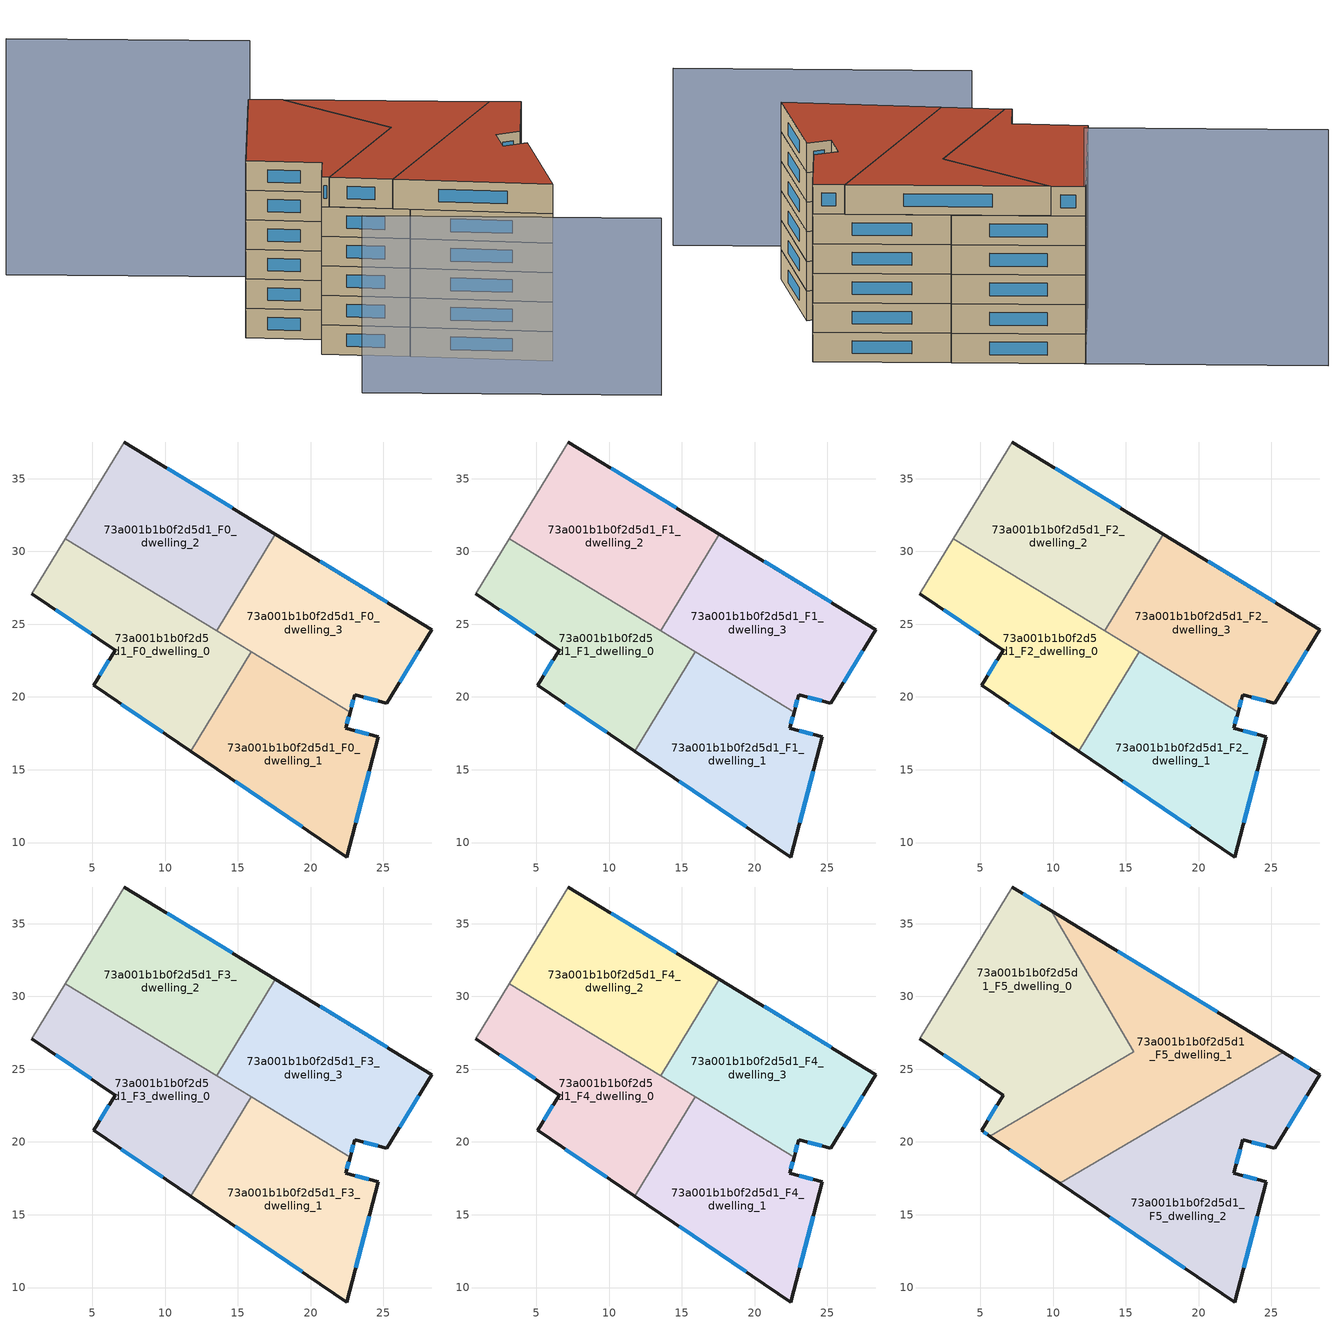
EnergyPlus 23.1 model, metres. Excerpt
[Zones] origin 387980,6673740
73a001b1b0f2d5d1_F0_dwelling_0
 floor ground (EU_floor_Construction): 15.91,23.1 11.75,16.28 5.08,20.79 6.56,23.22 0.84,27.1 3.15,30.89 z0
 wall outside (EU_wall_Construction): 0.84,27.1 6.56,23.22 5.08,20.79 11.75,16.28 z0:3
 wall adiabatic (EU_wall_Construction): 3.15,30.89 0.84,27.1 z0:3
 wall to 73a001b1b0f2d5d1_F0_dwelling_1 (EU_wall_Construction): 11.75,16.28 15.91,23.1 z0:3
 wall to 73a001b1b0f2d5d1_F0_dwelling_2 (EU_wall_Construction): 13.54,24.55 3.15,30.89 z0:3
 wall to 73a001b1b0f2d5d1_F0_dwelling_3 (EU_wall_Construction): 15.91,23.1 13.54,24.55 z0:3
 window (EU_Window_Construction): 6.99,19.5 9.84,17.57 / 6.14,22.53 5.51,21.49 / 2.47,25.99 4.93,24.33 z0.86:2.14
73a001b1b0f2d5d1_F0_dwelling_1
 floor ground (EU_floor_Construction): 22.71,18.96 22.42,17.85 24.64,17.27 22.48,9 11.75,16.28 15.91,23.1 z0
 wall outside (EU_wall_Construction): 11.75,16.28 22.48,9 24.64,17.27 22.42,17.85 22.71,18.96 z0:3
 wall to 73a001b1b0f2d5d1_F0_dwelling_3 (EU_wall_Construction): 22.71,18.96 15.91,23.1 z0:3
 window (EU_Window_Construction): 24,17.44 23.05,17.69 / 23.1,11.37 24.02,14.91 / 14.81,14.2 19.41,11.08 / 22.5,18.17 22.62,18.64 z0.86:2.14
73a001b1b0f2d5d1_F0_dwelling_2
 floor ground (EU_floor_Construction): 17.58,31.18 13.54,24.55 3.15,30.89 7.19,37.52 z0
 wall outside (EU_wall_Construction): 17.58,31.18 7.19,37.52 z0:3
 wall to 73a001b1b0f2d5d1_F0_dwelling_3 (EU_wall_Construction): 13.54,24.55 17.58,31.18 z0:3
 wall adiabatic (EU_wall_Construction): 7.19,37.52 3.15,30.89 z0:3
 window (EU_Window_Construction): 14.61,32.99 10.16,35.71 z0.86:2.14
73a001b1b0f2d5d1_F0_dwelling_3
 floor ground (EU_floor_Construction): 28.33,24.63 25.24,19.58 23.02,20.16 22.71,18.96 13.54,24.55 17.58,31.18 z0
 wall outside (EU_wall_Construction): 22.71,18.96 23.02,20.16 25.24,19.58 28.33,24.63 17.58,31.18 z0:3
 window (EU_Window_Construction): 23.66,20 24.61,19.75 / 22.8,19.31 22.93,19.82 / 25.26,26.5 20.65,29.31 / 26.12,21.02 27.45,23.19 z0.86:2.14
73a001b1b0f2d5d1_F1_dwelling_0
 floor to 73a001b1b0f2d5d1_F0_dwelling_0 (EU_floor_Construction): 15.91,23.1 11.75,16.28 5.08,20.79 6.56,23.22 0.84,27.1 3.15,30.89 z3
 wall outside (EU_wall_Construction): 0.84,27.1 6.56,23.22 5.08,20.79 11.75,16.28 z3:6
 wall adiabatic (EU_wall_Construction): 3.15,30.89 0.84,27.1 z3:6
 wall to 73a001b1b0f2d5d1_F1_dwelling_1 (EU_wall_Construction): 11.75,16.28 15.91,23.1 z3:6
 wall to 73a001b1b0f2d5d1_F1_dwelling_2 (EU_wall_Construction): 13.54,24.55 3.15,30.89 z3:6
 wall to 73a001b1b0f2d5d1_F1_dwelling_3 (EU_wall_Construction): 15.91,23.1 13.54,24.55 z3:6
 window (EU_Window_Construction): 6.99,19.5 9.84,17.57 / 6.14,22.53 5.51,21.49 / 2.47,25.99 4.93,24.33 z3.86:5.14
73a001b1b0f2d5d1_F1_dwelling_1
 floor to 73a001b1b0f2d5d1_F0_dwelling_1 (EU_floor_Construction): 22.71,18.96 22.42,17.85 24.64,17.27 22.48,9 11.75,16.28 15.91,23.1 z3
 wall outside (EU_wall_Construction): 11.75,16.28 22.48,9 24.64,17.27 22.42,17.85 22.71,18.96 z3:6
 wall to 73a001b1b0f2d5d1_F1_dwelling_3 (EU_wall_Construction): 22.71,18.96 15.91,23.1 z3:6
 window (EU_Window_Construction): 24,17.44 23.05,17.69 / 23.1,11.37 24.02,14.91 / 14.81,14.2 19.41,11.08 / 22.5,18.17 22.62,18.64 z3.86:5.14
73a001b1b0f2d5d1_F1_dwelling_2
 floor to 73a001b1b0f2d5d1_F0_dwelling_2 (EU_floor_Construction): 17.58,31.18 13.54,24.55 3.15,30.89 7.19,37.52 z3
 wall outside (EU_wall_Construction): 17.58,31.18 7.19,37.52 z3:6
 wall to 73a001b1b0f2d5d1_F1_dwelling_3 (EU_wall_Construction): 13.54,24.55 17.58,31.18 z3:6
 wall adiabatic (EU_wall_Construction): 7.19,37.52 3.15,30.89 z3:6
 window (EU_Window_Construction): 14.61,32.99 10.16,35.71 z3.86:5.14
73a001b1b0f2d5d1_F1_dwelling_3
 floor to 73a001b1b0f2d5d1_F0_dwelling_3 (EU_floor_Construction): 28.33,24.63 25.24,19.58 23.02,20.16 22.71,18.96 13.54,24.55 17.58,31.18 z3
 wall outside (EU_wall_Construction): 22.71,18.96 23.02,20.16 25.24,19.58 28.33,24.63 17.58,31.18 z3:6
 window (EU_Window_Construction): 23.66,20 24.61,19.75 / 22.8,19.31 22.93,19.82 / 25.26,26.5 20.65,29.31 / 26.12,21.02 27.45,23.19 z3.86:5.14
73a001b1b0f2d5d1_F2_dwelling_0
 floor to 73a001b1b0f2d5d1_F1_dwelling_0 (EU_floor_Construction): 15.91,23.1 11.75,16.28 5.08,20.79 6.56,23.22 0.84,27.1 3.15,30.89 z6
 wall outside (EU_wall_Construction): 0.84,27.1 6.56,23.22 5.08,20.79 11.75,16.28 z6:9
 wall adiabatic (EU_wall_Construction): 3.15,30.89 0.84,27.1 z6:9
 wall to 73a001b1b0f2d5d1_F2_dwelling_1 (EU_wall_Construction): 11.75,16.28 15.91,23.1 z6:9
 wall to 73a001b1b0f2d5d1_F2_dwelling_2 (EU_wall_Construction): 13.54,24.55 3.15,30.89 z6:9
 wall to 73a001b1b0f2d5d1_F2_dwelling_3 (EU_wall_Construction): 15.91,23.1 13.54,24.55 z6:9
 window (EU_Window_Construction): 6.99,19.5 9.84,17.57 / 6.14,22.53 5.51,21.49 / 2.47,25.99 4.93,24.33 z6.86:8.14
73a001b1b0f2d5d1_F2_dwelling_1
 floor to 73a001b1b0f2d5d1_F1_dwelling_1 (EU_floor_Construction): 22.71,18.96 22.42,17.85 24.64,17.27 22.48,9 11.75,16.28 15.91,23.1 z6
 wall outside (EU_wall_Construction): 11.75,16.28 22.48,9 24.64,17.27 22.42,17.85 22.71,18.96 z6:9
 wall to 73a001b1b0f2d5d1_F2_dwelling_3 (EU_wall_Construction): 22.71,18.96 15.91,23.1 z6:9
 window (EU_Window_Construction): 24,17.44 23.05,17.69 / 23.1,11.37 24.02,14.91 / 14.81,14.2 19.41,11.08 / 22.5,18.17 22.62,18.64 z6.86:8.14
73a001b1b0f2d5d1_F2_dwelling_2
 floor to 73a001b1b0f2d5d1_F1_dwelling_2 (EU_floor_Construction): 17.58,31.18 13.54,24.55 3.15,30.89 7.19,37.52 z6
 wall outside (EU_wall_Construction): 17.58,31.18 7.19,37.52 z6:9
 wall to 73a001b1b0f2d5d1_F2_dwelling_3 (EU_wall_Construction): 13.54,24.55 17.58,31.18 z6:9
 wall adiabatic (EU_wall_Construction): 7.19,37.52 3.15,30.89 z6:9
 window (EU_Window_Construction): 14.61,32.99 10.16,35.71 z6.86:8.14
73a001b1b0f2d5d1_F2_dwelling_3
 floor to 73a001b1b0f2d5d1_F1_dwelling_3 (EU_floor_Construction): 28.33,24.63 25.24,19.58 23.02,20.16 22.71,18.96 13.54,24.55 17.58,31.18 z6
 wall outside (EU_wall_Construction): 22.71,18.96 23.02,20.16 25.24,19.58 28.33,24.63 17.58,31.18 z6:9
 window (EU_Window_Construction): 23.66,20 24.61,19.75 / 22.8,19.31 22.93,19.82 / 25.26,26.5 20.65,29.31 / 26.12,21.02 27.45,23.19 z6.86:8.14
73a001b1b0f2d5d1_F3_dwelling_0
 floor to 73a001b1b0f2d5d1_F2_dwelling_0 (EU_floor_Construction): 15.91,23.1 11.75,16.28 5.08,20.79 6.56,23.22 0.84,27.1 3.15,30.89 z9
 wall outside (EU_wall_Construction): 0.84,27.1 6.56,23.22 5.08,20.79 11.75,16.28 z9:12
 wall adiabatic (EU_wall_Construction): 3.15,30.89 0.84,27.1 z9:12
 wall to 73a001b1b0f2d5d1_F3_dwelling_1 (EU_wall_Construction): 11.75,16.28 15.91,23.1 z9:12
 wall to 73a001b1b0f2d5d1_F3_dwelling_2 (EU_wall_Construction): 13.54,24.55 3.15,30.89 z9:12
 wall to 73a001b1b0f2d5d1_F3_dwelling_3 (EU_wall_Construction): 15.91,23.1 13.54,24.55 z9:12
 window (EU_Window_Construction): 6.99,19.5 9.84,17.57 / 6.14,22.53 5.51,21.49 / 2.47,25.99 4.93,24.33 z9.86:11.14
73a001b1b0f2d5d1_F3_dwelling_1
 floor to 73a001b1b0f2d5d1_F2_dwelling_1 (EU_floor_Construction): 22.71,18.96 22.42,17.85 24.64,17.27 22.48,9 11.75,16.28 15.91,23.1 z9
 wall outside (EU_wall_Construction): 11.75,16.28 22.48,9 24.64,17.27 22.42,17.85 22.71,18.96 z9:12
 wall to 73a001b1b0f2d5d1_F3_dwelling_3 (EU_wall_Construction): 22.71,18.96 15.91,23.1 z9:12
 window (EU_Window_Construction): 24,17.44 23.05,17.69 / 23.1,11.37 24.02,14.91 / 14.81,14.2 19.41,11.08 / 22.5,18.17 22.62,18.64 z9.86:11.14
73a001b1b0f2d5d1_F3_dwelling_2
 floor to 73a001b1b0f2d5d1_F2_dwelling_2 (EU_floor_Construction): 17.58,31.18 13.54,24.55 3.15,30.89 7.19,37.52 z9
 wall outside (EU_wall_Construction): 17.58,31.18 7.19,37.52 z9:12
 wall to 73a001b1b0f2d5d1_F3_dwelling_3 (EU_wall_Construction): 13.54,24.55 17.58,31.18 z9:12
 wall adiabatic (EU_wall_Construction): 7.19,37.52 3.15,30.89 z9:12
 window (EU_Window_Construction): 14.61,32.99 10.16,35.71 z9.86:11.14
73a001b1b0f2d5d1_F3_dwelling_3
 floor to 73a001b1b0f2d5d1_F2_dwelling_3 (EU_floor_Construction): 28.33,24.63 25.24,19.58 23.02,20.16 22.71,18.96 13.54,24.55 17.58,31.18 z9
 wall outside (EU_wall_Construction): 22.71,18.96 23.02,20.16 25.24,19.58 28.33,24.63 17.58,31.18 z9:12
 window (EU_Window_Construction): 23.66,20 24.61,19.75 / 22.8,19.31 22.93,19.82 / 25.26,26.5 20.65,29.31 / 26.12,21.02 27.45,23.19 z9.86:11.14
73a001b1b0f2d5d1_F4_dwelling_0
 floor to 73a001b1b0f2d5d1_F3_dwelling_0 (EU_floor_Construction): 15.91,23.1 11.75,16.28 5.08,20.79 6.56,23.22 0.84,27.1 3.15,30.89 z12
 wall outside (EU_wall_Construction): 0.84,27.1 6.56,23.22 5.08,20.79 11.75,16.28 z12:15
 wall adiabatic (EU_wall_Construction): 3.15,30.89 0.84,27.1 z12:15
 wall to 73a001b1b0f2d5d1_F4_dwelling_1 (EU_wall_Construction): 11.75,16.28 15.91,23.1 z12:15
 wall to 73a001b1b0f2d5d1_F4_dwelling_2 (EU_wall_Construction): 13.54,24.55 3.15,30.89 z12:15
 wall to 73a001b1b0f2d5d1_F4_dwelling_3 (EU_wall_Construction): 15.91,23.1 13.54,24.55 z12:15
 window (EU_Window_Construction): 6.99,19.5 9.84,17.57 / 6.14,22.53 5.51,21.49 / 2.47,25.99 4.93,24.33 z12.86:14.14
73a001b1b0f2d5d1_F4_dwelling_1
 floor to 73a001b1b0f2d5d1_F3_dwelling_1 (EU_floor_Construction): 22.71,18.96 22.42,17.85 24.64,17.27 22.48,9 11.75,16.28 15.91,23.1 z12
 wall outside (EU_wall_Construction): 11.75,16.28 22.48,9 24.64,17.27 22.42,17.85 22.71,18.96 z12:15
 wall to 73a001b1b0f2d5d1_F4_dwelling_3 (EU_wall_Construction): 22.71,18.96 15.91,23.1 z12:15
 window (EU_Window_Construction): 24,17.44 23.05,17.69 / 23.1,11.37 24.02,14.91 / 14.81,14.2 19.41,11.08 / 22.5,18.17 22.62,18.64 z12.86:14.14
73a001b1b0f2d5d1_F4_dwelling_2
 floor to 73a001b1b0f2d5d1_F3_dwelling_2 (EU_floor_Construction): 17.58,31.18 13.54,24.55 3.15,30.89 7.19,37.52 z12
 wall outside (EU_wall_Construction): 17.58,31.18 7.19,37.52 z12:15
 wall to 73a001b1b0f2d5d1_F4_dwelling_3 (EU_wall_Construction): 13.54,24.55 17.58,31.18 z12:15
 wall adiabatic (EU_wall_Construction): 7.19,37.52 3.15,30.89 z12:15
 window (EU_Window_Construction): 14.61,32.99 10.16,35.71 z12.86:14.14
73a001b1b0f2d5d1_F4_dwelling_3
 floor to 73a001b1b0f2d5d1_F3_dwelling_3 (EU_floor_Construction): 28.33,24.63 25.24,19.58 23.02,20.16 22.71,18.96 13.54,24.55 17.58,31.18 z12
 wall outside (EU_wall_Construction): 22.71,18.96 23.02,20.16 25.24,19.58 28.33,24.63 17.58,31.18 z12:15
 window (EU_Window_Construction): 23.66,20 24.61,19.75 / 22.8,19.31 22.93,19.82 / 25.26,26.5 20.65,29.31 / 26.12,21.02 27.45,23.19 z12.86:14.14
73a001b1b0f2d5d1_F5_dwelling_0
 floor to 73a001b1b0f2d5d1_F4_dwelling_0 (EU_floor_Construction): 13.15,24.79 5.66,20.41 5.08,20.79 6.56,23.22 0.84,27.1 3.15,30.89 z15
 floor to 73a001b1b0f2d5d1_F4_dwelling_2 (EU_floor_Construction): 9.87,35.88 15.05,27.03 13.99,25.28 13.15,24.79 3.15,30.89 7.19,37.52 z15
 floor to 73a001b1b0f2d5d1_F4_dwelling_3 (EU_floor_Construction): 15.05,27.03 15.54,26.19 13.99,25.28 z15
 wall outside (EU_wall_Construction): 0.84,27.1 6.56,23.22 5.08,20.79 5.66,20.41 / 9.87,35.88 7.19,37.52 z15:18
 wall adiabatic (EU_wall_Construction): 7.19,37.52 0.84,27.1 z15:18
 wall to 73a001b1b0f2d5d1_F5_dwelling_1 (EU_wall_Construction): 5.66,20.41 15.54,26.19 9.87,35.88 z15:18
 window (EU_Window_Construction): 2.47,25.99 4.93,24.33 / 9.11,36.35 7.96,37.05 / 5.25,20.68 5.49,20.52 / 6.14,22.53 5.51,21.49 z15.86:17.14
 roof outside (EU_roof_Construction): 15.54,26.19 9.87,35.88 7.19,37.52 0.84,27.1 6.56,23.22 5.08,20.79 5.66,20.41 z18
73a001b1b0f2d5d1_F5_dwelling_1
 floor to 73a001b1b0f2d5d1_F4_dwelling_3 (EU_floor_Construction): 25.82,26.16 18.21,21.7 13.54,24.55 13.99,25.28 15.54,26.19 15.05,27.03 17.58,31.18 z15
 floor to 73a001b1b0f2d5d1_F4_dwelling_0 (EU_floor_Construction): 15.91,23.1 13.31,18.84 10.44,17.16 5.66,20.41 13.15,24.79 z15
 floor to 73a001b1b0f2d5d1_F4_dwelling_1 (EU_floor_Construction): 18.21,21.7 13.31,18.84 15.91,23.1 z15
 floor to 73a001b1b0f2d5d1_F4_dwelling_2 (EU_floor_Construction): 13.99,25.28 13.54,24.55 13.15,24.79 z15; 17.58,31.18 15.05,27.03 9.87,35.88 z15
 wall outside (EU_wall_Construction): 25.82,26.16 9.87,35.88 / 5.66,20.41 10.44,17.16 z15:18
 wall to 73a001b1b0f2d5d1_F5_dwelling_2 (EU_wall_Construction): 10.44,17.16 25.82,26.16 z15:18
 window (EU_Window_Construction): 21.27,28.94 14.43,33.1 / 7.02,19.48 9.08,18.09 z15.86:17.14
 roof outside (EU_roof_Construction): 25.82,26.16 9.87,35.88 15.54,26.19 5.66,20.41 10.44,17.16 z18
73a001b1b0f2d5d1_F5_dwelling_2
 floor to 73a001b1b0f2d5d1_F4_dwelling_1 (EU_floor_Construction): 22.71,18.96 22.42,17.85 24.64,17.27 22.48,9 11.75,16.28 13.31,18.84 18.21,21.7 z15
 floor to 73a001b1b0f2d5d1_F4_dwelling_3 (EU_floor_Construction): 28.33,24.63 25.24,19.58 23.02,20.16 22.71,18.96 18.21,21.7 25.82,26.16 z15
 floor to 73a001b1b0f2d5d1_F4_dwelling_0 (EU_floor_Construction): 13.31,18.84 11.75,16.28 10.44,17.16 z15
 wall outside (EU_wall_Construction): 10.44,17.16 22.48,9 24.64,17.27 22.42,17.85 23.02,20.16 25.24,19.58 28.33,24.63 25.82,26.16 z15:18
 window (EU_Window_Construction): 23.66,20 24.61,19.75 / 22.59,18.51 22.85,19.5 / 24,17.44 23.05,17.69 / 23.1,11.37 24.02,14.91 / 13.88,14.83 19.04,11.33 / 27.61,25.07 26.54,25.72 / 26.12,21.02 27.45,23.19 z15.86:17.14
 roof outside (EU_roof_Construction): 22.48,9 24.64,17.27 22.42,17.85 23.02,20.16 25.24,19.58 28.33,24.63 25.82,26.16 10.44,17.16 z18
shading: 4.34,12.25 27.48,-1.86 z0:18; -11.57,48.96 7.3,37.45 z0:24
[Building]
EU S2 Campaign: North Axis=0; Terrain=City; Solar Distribution=FullExterior
[Site:Location]
Helsinki-Vantaa.AP: Latitude=60.317; Longitude=24.963; Time Zone=2; Elevation=54.6
[SizingPeriod:WeatherFileDays]
AnnualSizingPeriod: Begin Month=1; Begin Day of Month=1; End Month=12; End Day of Month=31; Day of Week for Start Day=Monday; Use Weather File Daylight Saving Period=No; Use Weather File Rain and Snow Indicators=No
[MATERIAL]
EU_InternalMass_Material: Roughness=MediumRough; Thickness=0.1; Conductivity=1; Density=1800; Specific Heat=900; Thermal Absorptance=0.9; Solar Absorptance=0.7; Visible Absorptance=0.7
[MATERIAL:NOMASS] Roughness=MediumRough; Thermal Absorptance=0.9; Solar Absorptance=0.7; Visible Absorptance=0.7
Name | Thermal Resistance
EU_wall_NoMass | 5.91765
EU_roof_NoMass | 11.1778
EU_floor_NoMass | 6.2875
[WINDOWMATERIAL:SIMPLEGLAZINGSYSTEM]
EU_Window_SimpleGlazing: UFactor=0.994035; Solar Heat Gain Coefficient=0.7; Visible Transmittance=0.7
[CONSTRUCTION]
EU_wall_Construction: EU_wall_NoMass
EU_roof_Construction: EU_roof_NoMass
EU_floor_Construction: EU_floor_NoMass
EU_Window_Construction: EU_Window_SimpleGlazing
EU_InternalMass_Construction: EU_InternalMass_Material
[ZONE] Type=1; Multiplier=1; Ceiling Height=autocalculate; Floor Area=autocalculate; Part of Total Floor Area=Yes
Name | Volume
73a001b1b0f2d5d1_F0_dwelling_0; 73a001b1b0f2d5d1_F1_dwelling_0; 73a001b1b0f2d5d1_F2_dwelling_0; 73a001b1b0f2d5d1_F3_dwelling_0; 73a001b1b0f2d5d1_F4_dwelling_0 | 283.72
73a001b1b0f2d5d1_F5_dwelling_0 | 378.286
73a001b1b0f2d5d1_F0_dwelling_1; 73a001b1b0f2d5d1_F1_dwelling_1; 73a001b1b0f2d5d1_F2_dwelling_1; 73a001b1b0f2d5d1_F3_dwelling_1; 73a001b1b0f2d5d1_F4_dwelling_1 | 283.706
73a001b1b0f2d5d1_F5_dwelling_1 | 378.263
73a001b1b0f2d5d1_F0_dwelling_2; 73a001b1b0f2d5d1_F1_dwelling_2; 73a001b1b0f2d5d1_F2_dwelling_2; 73a001b1b0f2d5d1_F3_dwelling_2; 73a001b1b0f2d5d1_F4_dwelling_2 | 283.693
73a001b1b0f2d5d1_F5_dwelling_2 | 378.287
73a001b1b0f2d5d1_F0_dwelling_3; 73a001b1b0f2d5d1_F1_dwelling_3; 73a001b1b0f2d5d1_F2_dwelling_3; 73a001b1b0f2d5d1_F3_dwelling_3; 73a001b1b0f2d5d1_F4_dwelling_3 | 283.712
[INTERNALMASS] Construction=EU_InternalMass_Construction
Name | Zone or ZoneList | Surface Area
73a001b1b0f2d5d1_F0_dwelling_0_EU_InternalMass | 73a001b1b0f2d5d1_F0_dwelling_0 | 94.5726
73a001b1b0f2d5d1_F0_dwelling_1_EU_InternalMass | 73a001b1b0f2d5d1_F0_dwelling_1 | 94.5691
73a001b1b0f2d5d1_F0_dwelling_2_EU_InternalMass | 73a001b1b0f2d5d1_F0_dwelling_2 | 94.5622
73a001b1b0f2d5d1_F0_dwelling_3_EU_InternalMass | 73a001b1b0f2d5d1_F0_dwelling_3 | 94.57
73a001b1b0f2d5d1_F1_dwelling_0_EU_InternalMass | 73a001b1b0f2d5d1_F1_dwelling_0 | 94.5726
73a001b1b0f2d5d1_F1_dwelling_1_EU_InternalMass | 73a001b1b0f2d5d1_F1_dwelling_1 | 94.5691
73a001b1b0f2d5d1_F1_dwelling_2_EU_InternalMass | 73a001b1b0f2d5d1_F1_dwelling_2 | 94.5622
73a001b1b0f2d5d1_F1_dwelling_3_EU_InternalMass | 73a001b1b0f2d5d1_F1_dwelling_3 | 94.57
73a001b1b0f2d5d1_F2_dwelling_0_EU_InternalMass | 73a001b1b0f2d5d1_F2_dwelling_0 | 94.5726
73a001b1b0f2d5d1_F2_dwelling_1_EU_InternalMass | 73a001b1b0f2d5d1_F2_dwelling_1 | 94.5691
73a001b1b0f2d5d1_F2_dwelling_2_EU_InternalMass | 73a001b1b0f2d5d1_F2_dwelling_2 | 94.5622
73a001b1b0f2d5d1_F2_dwelling_3_EU_InternalMass | 73a001b1b0f2d5d1_F2_dwelling_3 | 94.57
73a001b1b0f2d5d1_F3_dwelling_0_EU_InternalMass | 73a001b1b0f2d5d1_F3_dwelling_0 | 94.5726
73a001b1b0f2d5d1_F3_dwelling_1_EU_InternalMass | 73a001b1b0f2d5d1_F3_dwelling_1 | 94.5691
73a001b1b0f2d5d1_F3_dwelling_2_EU_InternalMass | 73a001b1b0f2d5d1_F3_dwelling_2 | 94.5622
73a001b1b0f2d5d1_F3_dwelling_3_EU_InternalMass | 73a001b1b0f2d5d1_F3_dwelling_3 | 94.57
73a001b1b0f2d5d1_F4_dwelling_0_EU_InternalMass | 73a001b1b0f2d5d1_F4_dwelling_0 | 94.5726
73a001b1b0f2d5d1_F4_dwelling_1_EU_InternalMass | 73a001b1b0f2d5d1_F4_dwelling_1 | 94.5691
73a001b1b0f2d5d1_F4_dwelling_2_EU_InternalMass | 73a001b1b0f2d5d1_F4_dwelling_2 | 94.5622
73a001b1b0f2d5d1_F4_dwelling_3_EU_InternalMass | 73a001b1b0f2d5d1_F4_dwelling_3 | 94.57
73a001b1b0f2d5d1_F5_dwelling_0_EU_InternalMass | 73a001b1b0f2d5d1_F5_dwelling_0 | 126.096
73a001b1b0f2d5d1_F5_dwelling_1_EU_InternalMass | 73a001b1b0f2d5d1_F5_dwelling_1 | 126.088
73a001b1b0f2d5d1_F5_dwelling_2_EU_InternalMass | 73a001b1b0f2d5d1_F5_dwelling_2 | 126.098
[OTHEREQUIPMENT] Fuel Type=Electricity; Design Level Calculation Method=Watts/Area; Power per Zone Floor Area=1; Fraction Latent=0; Fraction Radiant=0; Fraction Lost=0; Carbon Dioxide Generation Rate=0; EndUse Subcategory=EU_Step8_InternalGains
Name | Zone or ZoneList or Space or SpaceList | Schedule
EU_Step8_InternalGain_73a001b1b0f2d5d1_F0_dwelling_0_f000 | 73a001b1b0f2d5d1_F0_dwelling_0 | EU_Step8_GainSchedule_73a001b1b0f2d5d1_F0_dwelling_0_f000
EU_Step8_InternalGain_73a001b1b0f2d5d1_F0_dwelling_1_f000 | 73a001b1b0f2d5d1_F0_dwelling_1 | EU_Step8_GainSchedule_73a001b1b0f2d5d1_F0_dwelling_1_f000
EU_Step8_InternalGain_73a001b1b0f2d5d1_F0_dwelling_2_f000 | 73a001b1b0f2d5d1_F0_dwelling_2 | EU_Step8_GainSchedule_73a001b1b0f2d5d1_F0_dwelling_2_f000
EU_Step8_InternalGain_73a001b1b0f2d5d1_F0_dwelling_3_f000 | 73a001b1b0f2d5d1_F0_dwelling_3 | EU_Step8_GainSchedule_73a001b1b0f2d5d1_F0_dwelling_3_f000
EU_Step8_InternalGain_73a001b1b0f2d5d1_F1_dwelling_0_f000 | 73a001b1b0f2d5d1_F1_dwelling_0 | EU_Step8_GainSchedule_73a001b1b0f2d5d1_F1_dwelling_0_f000
EU_Step8_InternalGain_73a001b1b0f2d5d1_F1_dwelling_1_f000 | 73a001b1b0f2d5d1_F1_dwelling_1 | EU_Step8_GainSchedule_73a001b1b0f2d5d1_F1_dwelling_1_f000
EU_Step8_InternalGain_73a001b1b0f2d5d1_F1_dwelling_2_f000 | 73a001b1b0f2d5d1_F1_dwelling_2 | EU_Step8_GainSchedule_73a001b1b0f2d5d1_F1_dwelling_2_f000
EU_Step8_InternalGain_73a001b1b0f2d5d1_F1_dwelling_3_f000 | 73a001b1b0f2d5d1_F1_dwelling_3 | EU_Step8_GainSchedule_73a001b1b0f2d5d1_F1_dwelling_3_f000
EU_Step8_InternalGain_73a001b1b0f2d5d1_F2_dwelling_0_f000 | 73a001b1b0f2d5d1_F2_dwelling_0 | EU_Step8_GainSchedule_73a001b1b0f2d5d1_F2_dwelling_0_f000
EU_Step8_InternalGain_73a001b1b0f2d5d1_F2_dwelling_1_f000 | 73a001b1b0f2d5d1_F2_dwelling_1 | EU_Step8_GainSchedule_73a001b1b0f2d5d1_F2_dwelling_1_f000
EU_Step8_InternalGain_73a001b1b0f2d5d1_F2_dwelling_2_f000 | 73a001b1b0f2d5d1_F2_dwelling_2 | EU_Step8_GainSchedule_73a001b1b0f2d5d1_F2_dwelling_2_f000
EU_Step8_InternalGain_73a001b1b0f2d5d1_F2_dwelling_3_f000 | 73a001b1b0f2d5d1_F2_dwelling_3 | EU_Step8_GainSchedule_73a001b1b0f2d5d1_F2_dwelling_3_f000
EU_Step8_InternalGain_73a001b1b0f2d5d1_F3_dwelling_0_f000 | 73a001b1b0f2d5d1_F3_dwelling_0 | EU_Step8_GainSchedule_73a001b1b0f2d5d1_F3_dwelling_0_f000
EU_Step8_InternalGain_73a001b1b0f2d5d1_F3_dwelling_1_f000 | 73a001b1b0f2d5d1_F3_dwelling_1 | EU_Step8_GainSchedule_73a001b1b0f2d5d1_F3_dwelling_1_f000
EU_Step8_InternalGain_73a001b1b0f2d5d1_F3_dwelling_2_f000 | 73a001b1b0f2d5d1_F3_dwelling_2 | EU_Step8_GainSchedule_73a001b1b0f2d5d1_F3_dwelling_2_f000
EU_Step8_InternalGain_73a001b1b0f2d5d1_F3_dwelling_3_f000 | 73a001b1b0f2d5d1_F3_dwelling_3 | EU_Step8_GainSchedule_73a001b1b0f2d5d1_F3_dwelling_3_f000
EU_Step8_InternalGain_73a001b1b0f2d5d1_F4_dwelling_0_f000 | 73a001b1b0f2d5d1_F4_dwelling_0 | EU_Step8_GainSchedule_73a001b1b0f2d5d1_F4_dwelling_0_f000
EU_Step8_InternalGain_73a001b1b0f2d5d1_F4_dwelling_1_f000 | 73a001b1b0f2d5d1_F4_dwelling_1 | EU_Step8_GainSchedule_73a001b1b0f2d5d1_F4_dwelling_1_f000
EU_Step8_InternalGain_73a001b1b0f2d5d1_F4_dwelling_2_f000 | 73a001b1b0f2d5d1_F4_dwelling_2 | EU_Step8_GainSchedule_73a001b1b0f2d5d1_F4_dwelling_2_f000
EU_Step8_InternalGain_73a001b1b0f2d5d1_F4_dwelling_3_f000 | 73a001b1b0f2d5d1_F4_dwelling_3 | EU_Step8_GainSchedule_73a001b1b0f2d5d1_F4_dwelling_3_f000
EU_Step8_InternalGain_73a001b1b0f2d5d1_F5_dwelling_0_f000 | 73a001b1b0f2d5d1_F5_dwelling_0 | EU_Step8_GainSchedule_73a001b1b0f2d5d1_F5_dwelling_0_f000
EU_Step8_InternalGain_73a001b1b0f2d5d1_F5_dwelling_1_f000 | 73a001b1b0f2d5d1_F5_dwelling_1 | EU_Step8_GainSchedule_73a001b1b0f2d5d1_F5_dwelling_1_f000
EU_Step8_InternalGain_73a001b1b0f2d5d1_F5_dwelling_2_f000 | 73a001b1b0f2d5d1_F5_dwelling_2 | EU_Step8_GainSchedule_73a001b1b0f2d5d1_F5_dwelling_2_f000
[ZONEVENTILATION:DESIGNFLOWRATE] Schedule=EU_AlwaysOn; Design Flow Rate Calculation Method=AirChanges/Hour; Air Changes per Hour=0.596421; Ventilation Type=Natural; Fan Pressure Rise=0; Fan Total Efficiency=1; Constant Term Coefficient=1; Temperature Term Coefficient=0; Velocity Term Coefficient=0; Velocity Squared Term Coefficient=0; Minimum Indoor Temperature=-100; Maximum Indoor Temperature=100; Delta Temperature=-100; Minimum Outdoor Temperature=-100; Maximum Outdoor Temperature=100; Maximum Wind Speed=40
Name | Zone or ZoneList or Space or SpaceList
EU_ConstantAir_73a001b1b0f2d5d1_F0_dwelling_0 | 73a001b1b0f2d5d1_F0_dwelling_0
EU_ConstantAir_73a001b1b0f2d5d1_F0_dwelling_1 | 73a001b1b0f2d5d1_F0_dwelling_1
EU_ConstantAir_73a001b1b0f2d5d1_F0_dwelling_2 | 73a001b1b0f2d5d1_F0_dwelling_2
EU_ConstantAir_73a001b1b0f2d5d1_F0_dwelling_3 | 73a001b1b0f2d5d1_F0_dwelling_3
EU_ConstantAir_73a001b1b0f2d5d1_F1_dwelling_0 | 73a001b1b0f2d5d1_F1_dwelling_0
EU_ConstantAir_73a001b1b0f2d5d1_F1_dwelling_1 | 73a001b1b0f2d5d1_F1_dwelling_1
EU_ConstantAir_73a001b1b0f2d5d1_F1_dwelling_2 | 73a001b1b0f2d5d1_F1_dwelling_2
EU_ConstantAir_73a001b1b0f2d5d1_F1_dwelling_3 | 73a001b1b0f2d5d1_F1_dwelling_3
EU_ConstantAir_73a001b1b0f2d5d1_F2_dwelling_0 | 73a001b1b0f2d5d1_F2_dwelling_0
EU_ConstantAir_73a001b1b0f2d5d1_F2_dwelling_1 | 73a001b1b0f2d5d1_F2_dwelling_1
EU_ConstantAir_73a001b1b0f2d5d1_F2_dwelling_2 | 73a001b1b0f2d5d1_F2_dwelling_2
EU_ConstantAir_73a001b1b0f2d5d1_F2_dwelling_3 | 73a001b1b0f2d5d1_F2_dwelling_3
EU_ConstantAir_73a001b1b0f2d5d1_F3_dwelling_0 | 73a001b1b0f2d5d1_F3_dwelling_0
EU_ConstantAir_73a001b1b0f2d5d1_F3_dwelling_1 | 73a001b1b0f2d5d1_F3_dwelling_1
EU_ConstantAir_73a001b1b0f2d5d1_F3_dwelling_2 | 73a001b1b0f2d5d1_F3_dwelling_2
EU_ConstantAir_73a001b1b0f2d5d1_F3_dwelling_3 | 73a001b1b0f2d5d1_F3_dwelling_3
EU_ConstantAir_73a001b1b0f2d5d1_F4_dwelling_0 | 73a001b1b0f2d5d1_F4_dwelling_0
EU_ConstantAir_73a001b1b0f2d5d1_F4_dwelling_1 | 73a001b1b0f2d5d1_F4_dwelling_1
EU_ConstantAir_73a001b1b0f2d5d1_F4_dwelling_2 | 73a001b1b0f2d5d1_F4_dwelling_2
EU_ConstantAir_73a001b1b0f2d5d1_F4_dwelling_3 | 73a001b1b0f2d5d1_F4_dwelling_3
EU_ConstantAir_73a001b1b0f2d5d1_F5_dwelling_0 | 73a001b1b0f2d5d1_F5_dwelling_0
EU_ConstantAir_73a001b1b0f2d5d1_F5_dwelling_1 | 73a001b1b0f2d5d1_F5_dwelling_1
EU_ConstantAir_73a001b1b0f2d5d1_F5_dwelling_2 | 73a001b1b0f2d5d1_F5_dwelling_2
[HVACTEMPLATE:THERMOSTAT] Constant Heating Setpoint=20; Constant Cooling Setpoint=50
EU_HeatOnly_73a001b1b0f2d5d1_F0_dwelling_0; EU_HeatOnly_73a001b1b0f2d5d1_F0_dwelling_1; EU_HeatOnly_73a001b1b0f2d5d1_F0_dwelling_2; EU_HeatOnly_73a001b1b0f2d5d1_F0_dwelling_3; EU_HeatOnly_73a001b1b0f2d5d1_F1_dwelling_0; EU_HeatOnly_73a001b1b0f2d5d1_F1_dwelling_1; EU_HeatOnly_73a001b1b0f2d5d1_F1_dwelling_2; EU_HeatOnly_73a001b1b0f2d5d1_F1_dwelling_3; EU_HeatOnly_73a001b1b0f2d5d1_F2_dwelling_0; EU_HeatOnly_73a001b1b0f2d5d1_F2_dwelling_1; EU_HeatOnly_73a001b1b0f2d5d1_F2_dwelling_2; EU_HeatOnly_73a001b1b0f2d5d1_F2_dwelling_3; EU_HeatOnly_73a001b1b0f2d5d1_F3_dwelling_0; EU_HeatOnly_73a001b1b0f2d5d1_F3_dwelling_1; EU_HeatOnly_73a001b1b0f2d5d1_F3_dwelling_2; EU_HeatOnly_73a001b1b0f2d5d1_F3_dwelling_3; EU_HeatOnly_73a001b1b0f2d5d1_F4_dwelling_0; EU_HeatOnly_73a001b1b0f2d5d1_F4_dwelling_1; EU_HeatOnly_73a001b1b0f2d5d1_F4_dwelling_2; EU_HeatOnly_73a001b1b0f2d5d1_F4_dwelling_3; EU_HeatOnly_73a001b1b0f2d5d1_F5_dwelling_0; EU_HeatOnly_73a001b1b0f2d5d1_F5_dwelling_1; EU_HeatOnly_73a001b1b0f2d5d1_F5_dwelling_2
[HVACTEMPLATE:ZONE:IDEALLOADSAIRSYSTEM] System Availability Schedule=EU_AlwaysOn; Maximum Heating Supply Air Temperature=50; Minimum Cooling Supply Air Temperature=13; Maximum Heating Supply Air Humidity Ratio=0.0156; Minimum Cooling Supply Air Humidity Ratio=0.0077; Heating Limit=NoLimit; Cooling Limit=NoLimit; Heating Availability Schedule=EU_AlwaysOn; Cooling Availability Schedule=EU_CoolingOff; Dehumidification Control Type=ConstantSensibleHeatRatio; Cooling Sensible Heat Ratio=0.7; Dehumidification Setpoint=60; Humidification Control Type=None; Humidification Setpoint=30; Outdoor Air Method=None; Outdoor Air Flow Rate per Person=0.00944; Outdoor Air Flow Rate per Zone Floor Area=0; Outdoor Air Flow Rate per Zone=0; Demand Controlled Ventilation Type=None; Outdoor Air Economizer Type=NoEconomizer; Heat Recovery Type=None; Sensible Heat Recovery Effectiveness=0.7; Latent Heat Recovery Effectiveness=0.65
Name | Template Thermostat
73a001b1b0f2d5d1_F0_dwelling_0 | EU_HeatOnly_73a001b1b0f2d5d1_F0_dwelling_0
73a001b1b0f2d5d1_F0_dwelling_1 | EU_HeatOnly_73a001b1b0f2d5d1_F0_dwelling_1
73a001b1b0f2d5d1_F0_dwelling_2 | EU_HeatOnly_73a001b1b0f2d5d1_F0_dwelling_2
73a001b1b0f2d5d1_F0_dwelling_3 | EU_HeatOnly_73a001b1b0f2d5d1_F0_dwelling_3
73a001b1b0f2d5d1_F1_dwelling_0 | EU_HeatOnly_73a001b1b0f2d5d1_F1_dwelling_0
73a001b1b0f2d5d1_F1_dwelling_1 | EU_HeatOnly_73a001b1b0f2d5d1_F1_dwelling_1
73a001b1b0f2d5d1_F1_dwelling_2 | EU_HeatOnly_73a001b1b0f2d5d1_F1_dwelling_2
73a001b1b0f2d5d1_F1_dwelling_3 | EU_HeatOnly_73a001b1b0f2d5d1_F1_dwelling_3
73a001b1b0f2d5d1_F2_dwelling_0 | EU_HeatOnly_73a001b1b0f2d5d1_F2_dwelling_0
73a001b1b0f2d5d1_F2_dwelling_1 | EU_HeatOnly_73a001b1b0f2d5d1_F2_dwelling_1
73a001b1b0f2d5d1_F2_dwelling_2 | EU_HeatOnly_73a001b1b0f2d5d1_F2_dwelling_2
73a001b1b0f2d5d1_F2_dwelling_3 | EU_HeatOnly_73a001b1b0f2d5d1_F2_dwelling_3
73a001b1b0f2d5d1_F3_dwelling_0 | EU_HeatOnly_73a001b1b0f2d5d1_F3_dwelling_0
73a001b1b0f2d5d1_F3_dwelling_1 | EU_HeatOnly_73a001b1b0f2d5d1_F3_dwelling_1
73a001b1b0f2d5d1_F3_dwelling_2 | EU_HeatOnly_73a001b1b0f2d5d1_F3_dwelling_2
73a001b1b0f2d5d1_F3_dwelling_3 | EU_HeatOnly_73a001b1b0f2d5d1_F3_dwelling_3
73a001b1b0f2d5d1_F4_dwelling_0 | EU_HeatOnly_73a001b1b0f2d5d1_F4_dwelling_0
73a001b1b0f2d5d1_F4_dwelling_1 | EU_HeatOnly_73a001b1b0f2d5d1_F4_dwelling_1
73a001b1b0f2d5d1_F4_dwelling_2 | EU_HeatOnly_73a001b1b0f2d5d1_F4_dwelling_2
73a001b1b0f2d5d1_F4_dwelling_3 | EU_HeatOnly_73a001b1b0f2d5d1_F4_dwelling_3
73a001b1b0f2d5d1_F5_dwelling_0 | EU_HeatOnly_73a001b1b0f2d5d1_F5_dwelling_0
73a001b1b0f2d5d1_F5_dwelling_1 | EU_HeatOnly_73a001b1b0f2d5d1_F5_dwelling_1
73a001b1b0f2d5d1_F5_dwelling_2 | EU_HeatOnly_73a001b1b0f2d5d1_F5_dwelling_2
[SIZING:ZONE] Zone Cooling Design Supply Air Temperature Input Method=SupplyAirTemperature; Zone Cooling Design Supply Air Temperature=13; Zone Heating Design Supply Air Temperature Input Method=SupplyAirTemperature; Zone Heating Design Supply Air Temperature=50; Zone Cooling Design Supply Air Humidity Ratio=0.008; Zone Heating Design Supply Air Humidity Ratio=0.008; Cooling Design Air Flow Method=DesignDay; Cooling Design Air Flow Rate=0; Cooling Minimum Air Flow per Zone Floor Area=0.000762; Cooling Minimum Air Flow=0; Cooling Minimum Air Flow Fraction=0.2; Heating Design Air Flow Method=DesignDay; Heating Design Air Flow Rate=0; Heating Maximum Air Flow per Zone Floor Area=0.002032; Heating Maximum Air Flow=0.141576; Heating Maximum Air Flow Fraction=0.3; Account for Dedicated Outdoor Air System=No; Dedicated Outdoor Air System Control Strategy=NeutralSupplyAir; Dedicated Outdoor Air Low Setpoint Temperature for Design=autosize; Dedicated Outdoor Air High Setpoint Temperature for Design=autosize; Zone Load Sizing Method=Sensible Load Only No Latent Load; Zone Latent Cooling Design Supply Air Humidity Ratio Input Method=HumidityRatioDifference; Zone Cooling Design Supply Air Humidity Ratio Difference=0.005; Zone Latent Heating Design Supply Air Humidity Ratio Input Method=HumidityRatioDifference; Zone Humidification Design Supply Air Humidity Ratio Difference=0.005
73a001b1b0f2d5d1_F0_dwelling_0; 73a001b1b0f2d5d1_F0_dwelling_1; 73a001b1b0f2d5d1_F0_dwelling_2; 73a001b1b0f2d5d1_F0_dwelling_3; 73a001b1b0f2d5d1_F1_dwelling_0; 73a001b1b0f2d5d1_F1_dwelling_1; 73a001b1b0f2d5d1_F1_dwelling_2; 73a001b1b0f2d5d1_F1_dwelling_3; 73a001b1b0f2d5d1_F2_dwelling_0; 73a001b1b0f2d5d1_F2_dwelling_1; 73a001b1b0f2d5d1_F2_dwelling_2; 73a001b1b0f2d5d1_F2_dwelling_3; 73a001b1b0f2d5d1_F3_dwelling_0; 73a001b1b0f2d5d1_F3_dwelling_1; 73a001b1b0f2d5d1_F3_dwelling_2; 73a001b1b0f2d5d1_F3_dwelling_3; 73a001b1b0f2d5d1_F4_dwelling_0; 73a001b1b0f2d5d1_F4_dwelling_1; 73a001b1b0f2d5d1_F4_dwelling_2; 73a001b1b0f2d5d1_F4_dwelling_3; 73a001b1b0f2d5d1_F5_dwelling_0; 73a001b1b0f2d5d1_F5_dwelling_1; 73a001b1b0f2d5d1_F5_dwelling_2
[SCHEDULE:CONSTANT]
Name | Hourly Value
EU_AlwaysOn | 1
EU_CoolingOff | 0
[SCHEDULE:FILE] Column Number=1; Rows to Skip at Top=0; Number of Hours of Data=8760; Column Separator=Comma; Interpolate to Timestep=No; Minutes per Item=60; Adjust Schedule for Daylight Savings=Yes
Name | File
EU_Step8_GainSchedule_73a001b1b0f2d5d1_F0_dwelling_0_f000 | ../../schedules/73a001b1b0f2d5d1/73a001b1b0f2d5d1_F0_dwelling_0_f000_gain.csv
EU_Step8_GainSchedule_73a001b1b0f2d5d1_F0_dwelling_1_f000 | ../../schedules/73a001b1b0f2d5d1/73a001b1b0f2d5d1_F0_dwelling_1_f000_gain.csv
EU_Step8_GainSchedule_73a001b1b0f2d5d1_F0_dwelling_2_f000 | ../../schedules/73a001b1b0f2d5d1/73a001b1b0f2d5d1_F0_dwelling_2_f000_gain.csv
EU_Step8_GainSchedule_73a001b1b0f2d5d1_F0_dwelling_3_f000 | ../../schedules/73a001b1b0f2d5d1/73a001b1b0f2d5d1_F0_dwelling_3_f000_gain.csv
EU_Step8_GainSchedule_73a001b1b0f2d5d1_F1_dwelling_0_f000 | ../../schedules/73a001b1b0f2d5d1/73a001b1b0f2d5d1_F1_dwelling_0_f000_gain.csv
EU_Step8_GainSchedule_73a001b1b0f2d5d1_F1_dwelling_1_f000 | ../../schedules/73a001b1b0f2d5d1/73a001b1b0f2d5d1_F1_dwelling_1_f000_gain.csv
EU_Step8_GainSchedule_73a001b1b0f2d5d1_F1_dwelling_2_f000 | ../../schedules/73a001b1b0f2d5d1/73a001b1b0f2d5d1_F1_dwelling_2_f000_gain.csv
EU_Step8_GainSchedule_73a001b1b0f2d5d1_F1_dwelling_3_f000 | ../../schedules/73a001b1b0f2d5d1/73a001b1b0f2d5d1_F1_dwelling_3_f000_gain.csv
EU_Step8_GainSchedule_73a001b1b0f2d5d1_F2_dwelling_0_f000 | ../../schedules/73a001b1b0f2d5d1/73a001b1b0f2d5d1_F2_dwelling_0_f000_gain.csv
EU_Step8_GainSchedule_73a001b1b0f2d5d1_F2_dwelling_1_f000 | ../../schedules/73a001b1b0f2d5d1/73a001b1b0f2d5d1_F2_dwelling_1_f000_gain.csv
EU_Step8_GainSchedule_73a001b1b0f2d5d1_F2_dwelling_2_f000 | ../../schedules/73a001b1b0f2d5d1/73a001b1b0f2d5d1_F2_dwelling_2_f000_gain.csv
EU_Step8_GainSchedule_73a001b1b0f2d5d1_F2_dwelling_3_f000 | ../../schedules/73a001b1b0f2d5d1/73a001b1b0f2d5d1_F2_dwelling_3_f000_gain.csv
EU_Step8_GainSchedule_73a001b1b0f2d5d1_F3_dwelling_0_f000 | ../../schedules/73a001b1b0f2d5d1/73a001b1b0f2d5d1_F3_dwelling_0_f000_gain.csv
EU_Step8_GainSchedule_73a001b1b0f2d5d1_F3_dwelling_1_f000 | ../../schedules/73a001b1b0f2d5d1/73a001b1b0f2d5d1_F3_dwelling_1_f000_gain.csv
EU_Step8_GainSchedule_73a001b1b0f2d5d1_F3_dwelling_2_f000 | ../../schedules/73a001b1b0f2d5d1/73a001b1b0f2d5d1_F3_dwelling_2_f000_gain.csv
EU_Step8_GainSchedule_73a001b1b0f2d5d1_F3_dwelling_3_f000 | ../../schedules/73a001b1b0f2d5d1/73a001b1b0f2d5d1_F3_dwelling_3_f000_gain.csv
EU_Step8_GainSchedule_73a001b1b0f2d5d1_F4_dwelling_0_f000 | ../../schedules/73a001b1b0f2d5d1/73a001b1b0f2d5d1_F4_dwelling_0_f000_gain.csv
EU_Step8_GainSchedule_73a001b1b0f2d5d1_F4_dwelling_1_f000 | ../../schedules/73a001b1b0f2d5d1/73a001b1b0f2d5d1_F4_dwelling_1_f000_gain.csv
EU_Step8_GainSchedule_73a001b1b0f2d5d1_F4_dwelling_2_f000 | ../../schedules/73a001b1b0f2d5d1/73a001b1b0f2d5d1_F4_dwelling_2_f000_gain.csv
EU_Step8_GainSchedule_73a001b1b0f2d5d1_F4_dwelling_3_f000 | ../../schedules/73a001b1b0f2d5d1/73a001b1b0f2d5d1_F4_dwelling_3_f000_gain.csv
EU_Step8_GainSchedule_73a001b1b0f2d5d1_F5_dwelling_0_f000 | ../../schedules/73a001b1b0f2d5d1/73a001b1b0f2d5d1_F5_dwelling_0_f000_gain.csv
EU_Step8_GainSchedule_73a001b1b0f2d5d1_F5_dwelling_1_f000 | ../../schedules/73a001b1b0f2d5d1/73a001b1b0f2d5d1_F5_dwelling_1_f000_gain.csv
EU_Step8_GainSchedule_73a001b1b0f2d5d1_F5_dwelling_2_f000 | ../../schedules/73a001b1b0f2d5d1/73a001b1b0f2d5d1_F5_dwelling_2_f000_gain.csv
